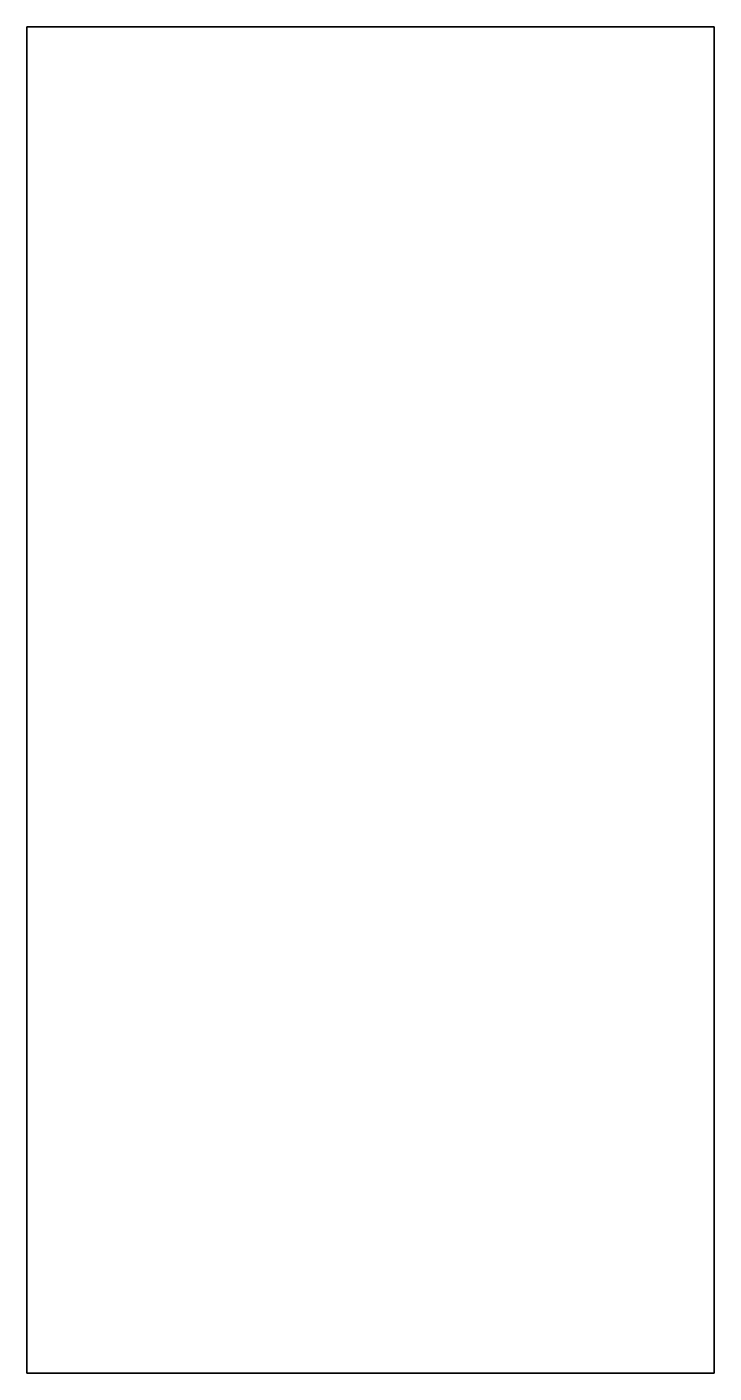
# Model space of a CAD drawing. Header units: millimetres. Extents: x -195 to 46, y -506 to -33.
import ezdxf

# ---------------------------------------------------------------- set-up
doc = ezdxf.new("R2010")
doc.units = ezdxf.units.MM
doc.layers.get('0').update_dxf_attribs({"linetype": 'CONTINUOUS'})

msp = doc.modelspace()

# ---------------------------------------------------------------- linework, layer by layer
for p, q in [((46.5, -33.5, 0), (-195, -33.5, 0)), ((-195, -33.5, 0), (-195, -506.5, 0)), ((46.5, -506.5, 0), (46.5, -33.5, 0)), ((-195, -506.5, 0), (46.5, -506.5, 0))]:
    msp.add_line(p, q)
msp.add_lwpolyline([(46.5, -33.5), (46.5, -506.5), (-195, -506.5), (-195, -33.5)], close=True)

doc.saveas('drawing.dxf')
